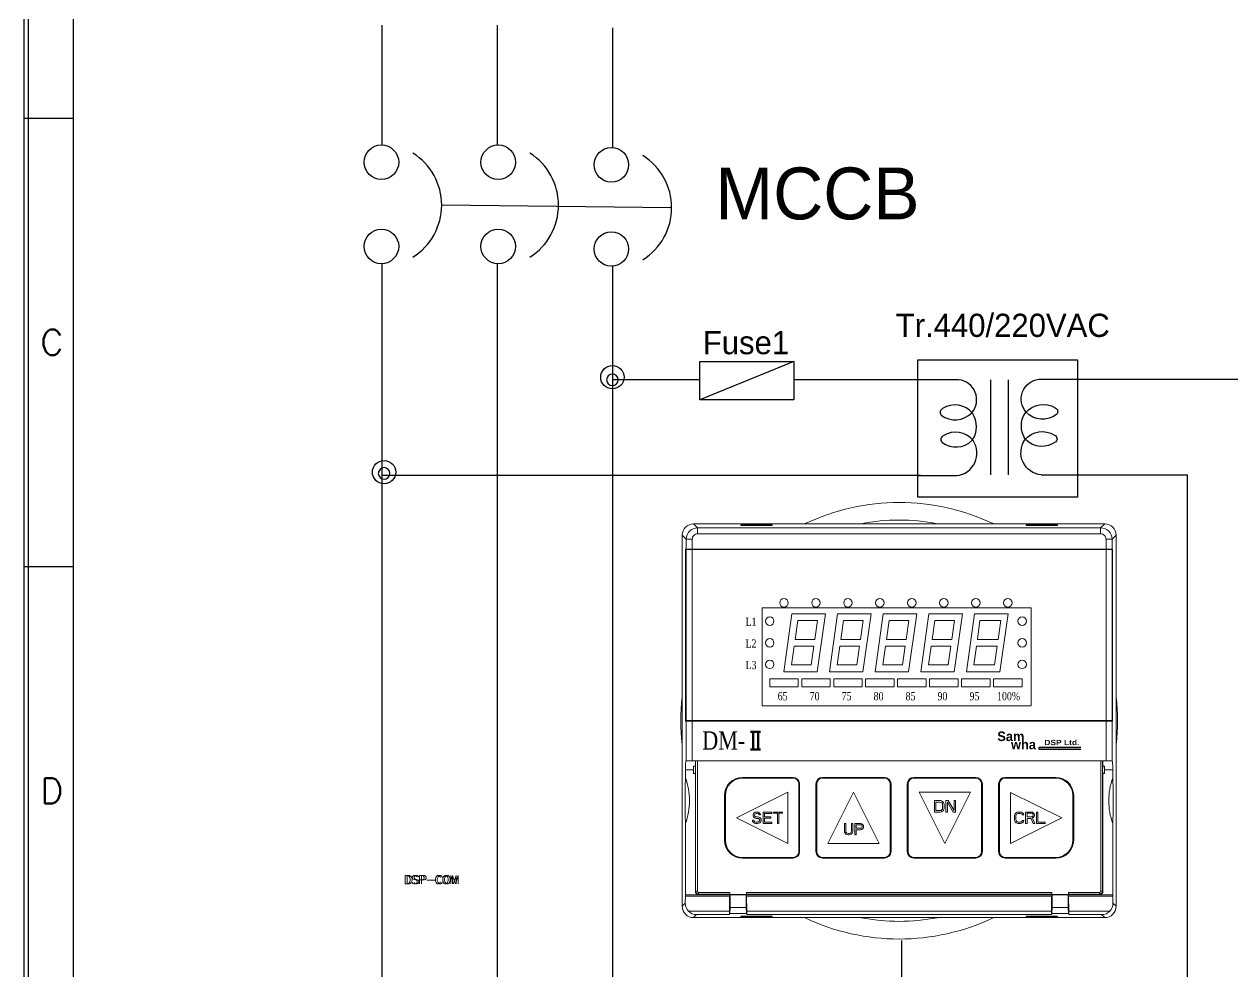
# Model space of a CAD drawing. Header units: millimetres. Extents: x 46 to 886, y 51 to 632.
# Drawn here: x 479.1 to 559.2, y 503.9 to 566.7 of the extents above; entities that cross this region are included whole.
import ezdxf
from ezdxf.enums import TextEntityAlignment as Align

# ---------------------------------------------------------------- set-up
doc = ezdxf.new("R2010")
doc.units = ezdxf.units.MM
for name, color, linetype in [('02___PRT_ALL_AXES', 7, 'Continuous'), ('20', 2, 'Continuous'), ('30', 3, 'Continuous'), ('4', 133, 'Continuous'), ('40', 4, 'Continuous'), ('70', 7, 'Continuous'), ('ASHADE', 7, 'Continuous')]:
    doc.layers.add(name, color=color, linetype=linetype)
doc.styles.add('ghs', font='NGULIM.TTF')
doc.styles.add('SIMPLEX', font='SIMPLEX')
doc.styles.add('SS', font='batang.ttc', dxfattribs={"width": 0.8})
doc.styles.get("Standard").update_dxf_attribs({"font": 'BareunDotumPro1.ttf'})
doc.styles.add('STYLE2', font='romant.shx')

# ---------------------------------------------------------------- blocks, each defined once
blk = doc.blocks.new('hhj')
blk.add_hatch(color=5).paths.add_polyline_path([(-3.374, 1774.756), (-3.374, 1774.913), (-0.621, 1774.913), (-0.621, 1774.756)])
at = {"color": 7, "lineweight": 5}
for p, q in [((-25.993, 1789.427), (-26.26, 1789.695)), ((0.958, 1789.695), (-26.26, 1789.695)), ((-25.993, 1789.029), (-25.993, 1789.427)), ((0.69, 1789.427), (-25.993, 1789.427)), ((-23.141, 1789.592), (-23.141, 1789.616)), ((-23.141, 1789.616), (-21.062, 1789.616)), ((-23.141, 1789.592), (-21.062, 1789.592)), ((-21.062, 1789.592), (-21.062, 1789.616)), ((-4.241, 1789.592), (-4.241, 1789.616)), ((-4.241, 1789.616), (-2.162, 1789.616)), ((-4.241, 1789.592), (-2.162, 1789.592)), ((-2.162, 1789.592), (-2.162, 1789.616)), ((0.69, 1789.427), (0.958, 1789.695)), ((0.69, 1789.029), (0.69, 1789.427)), ((-27.015, 1788.94), (-27.015, 1764.368)), ((-26.748, 1788.672), (-27.015, 1788.94)), ((-26.748, 1788.672), (-26.748, 1788.019)), ((-26.35, 1788.672), (-26.748, 1788.672)), ((-26.35, 1788.672), (-26.35, 1788.023)), ((0.69, 1789.029), (-25.993, 1789.029)), ((1.047, 1788.023), (1.047, 1788.672)), ((1.047, 1788.672), (1.445, 1788.672)), ((1.445, 1788.672), (1.713, 1788.94)), ((1.445, 1788.019), (1.445, 1788.672)), ((1.713, 1764.368), (1.713, 1788.94)), ((-26.748, 1788.019), (-26.788, 1788.013)), ((-26.788, 1776.635), (-26.788, 1788.013)), ((-26.788, 1788.013), (-22.797, 1788.013)), ((-26.788, 1787.994), (-26.748, 1787.987)), ((-26.788, 1787.994), (-22.763, 1787.994)), ((-26.35, 1788.023), (-26.748, 1788.019)), ((-26.748, 1787.987), (-26.748, 1776.66)), ((-26.35, 1787.984), (-26.748, 1787.987)), ((-26.35, 1788.023), (1.047, 1788.023)), ((-26.35, 1787.984), (-26.35, 1776.664)), ((-26.35, 1787.984), (1.047, 1787.984)), ((-22.797, 1788.013), (-22.791, 1788.015)), ((-22.797, 1788.013), (-22.797, 1787.994)), ((-22.791, 1788.015), (-21.412, 1788.015)), ((-22.763, 1788.013), (-22.763, 1787.994)), ((-22.758, 1788.013), (-22.758, 1787.991)), ((-22.758, 1787.991), (-21.445, 1787.991)), ((-21.445, 1787.991), (-21.445, 1788.013)), ((-21.44, 1787.994), (-21.44, 1788.013)), ((-21.44, 1787.994), (-13.313, 1787.994)), ((-21.406, 1788.013), (-21.412, 1788.015)), ((-21.406, 1788.013), (-21.406, 1787.994)), ((-21.406, 1788.013), (-13.347, 1788.013)), ((-13.347, 1788.013), (-13.341, 1788.015)), ((-13.347, 1788.013), (-13.347, 1787.994)), ((-13.341, 1788.015), (-11.962, 1788.015)), ((-13.313, 1788.013), (-13.313, 1787.994)), ((-13.308, 1788.013), (-13.308, 1787.991)), ((-13.308, 1787.991), (-11.995, 1787.991)), ((-11.995, 1787.991), (-11.995, 1788.015)), ((-11.99, 1787.994), (-11.99, 1788.013)), ((-11.99, 1787.994), (-3.863, 1787.994)), ((-11.956, 1788.013), (-11.962, 1788.015)), ((-11.956, 1788.013), (-11.956, 1787.994)), ((-11.956, 1788.013), (-3.897, 1788.013)), ((-3.897, 1788.013), (-3.891, 1788.015)), ((-3.897, 1788.013), (-3.897, 1787.994)), ((-3.891, 1788.015), (-2.512, 1788.015)), ((-3.863, 1788.013), (-3.863, 1787.994)), ((-3.858, 1788.013), (-3.858, 1787.991)), ((-3.858, 1787.991), (-2.545, 1787.991)), ((-2.545, 1787.991), (-2.545, 1788.015)), ((-2.54, 1787.994), (-2.54, 1788.013)), ((-2.54, 1787.994), (1.485, 1787.994)), ((-2.506, 1788.013), (-2.512, 1788.015)), ((-2.506, 1788.013), (-2.506, 1787.994)), ((-2.506, 1788.013), (1.485, 1788.013)), ((1.047, 1788.023), (1.445, 1788.019)), ((1.047, 1787.984), (1.445, 1787.987)), ((1.047, 1776.664), (1.047, 1787.984)), ((1.445, 1788.019), (1.485, 1788.013)), ((1.485, 1787.994), (1.445, 1787.987)), ((1.445, 1776.66), (1.445, 1787.987)), ((1.485, 1776.635), (1.485, 1788.013)), ((-21.722, 1784.119), (-21.722, 1777.752)), ((-3.916, 1784.119), (-21.722, 1784.119)), ((-3.916, 1784.119), (-3.916, 1777.661)), ((-21.722, 1777.638), (-3.916, 1777.638)), ((-26.788, 1776.654), (-26.748, 1776.66)), ((-26.788, 1776.654), (-24.558, 1776.654)), ((-26.748, 1776.628), (-26.788, 1776.635)), ((-26.788, 1776.635), (-24.587, 1776.635)), ((-26.35, 1776.664), (-26.748, 1776.66)), ((-26.748, 1776.628), (-26.748, 1774.008)), ((-26.35, 1776.625), (-26.748, 1776.628)), ((-26.35, 1776.664), (1.047, 1776.664)), ((-26.35, 1776.625), (-26.35, 1774.008)), ((-26.35, 1776.625), (1.047, 1776.625)), ((-24.587, 1776.635), (-24.587, 1776.654)), ((-24.587, 1776.635), (-24.582, 1776.632)), ((-24.582, 1776.632), (-23.401, 1776.632)), ((-24.558, 1776.654), (-24.558, 1776.632)), ((-24.553, 1776.656), (-24.553, 1776.635)), ((-24.553, 1776.656), (-23.43, 1776.656)), ((-23.43, 1776.635), (-23.43, 1776.656)), ((-23.424, 1776.654), (-23.425, 1776.632)), ((-23.424, 1776.654), (-13.218, 1776.654)), ((-23.396, 1776.635), (-23.401, 1776.632)), ((-23.396, 1776.635), (-23.396, 1776.654)), ((-23.396, 1776.635), (-13.247, 1776.635)), ((-13.247, 1776.635), (-13.247, 1776.654)), ((-13.247, 1776.635), (-13.242, 1776.632)), ((-13.242, 1776.632), (-12.061, 1776.632)), ((-13.218, 1776.632), (-13.218, 1776.654)), ((-13.213, 1776.656), (-13.213, 1776.632)), ((-13.213, 1776.656), (-12.09, 1776.656)), ((-12.09, 1776.635), (-12.09, 1776.656)), ((-12.084, 1776.654), (-12.085, 1776.632)), ((-12.084, 1776.654), (-1.878, 1776.654)), ((-12.056, 1776.635), (-12.061, 1776.632)), ((-12.056, 1776.635), (-12.056, 1776.654)), ((-12.056, 1776.635), (-1.907, 1776.635)), ((-1.907, 1776.635), (-1.907, 1776.654)), ((-1.907, 1776.635), (-1.902, 1776.632)), ((-1.902, 1776.632), (-0.721, 1776.632)), ((-1.878, 1776.632), (-1.878, 1776.654)), ((-1.873, 1776.656), (-0.75, 1776.656)), ((-1.873, 1776.656), (-1.873, 1776.632)), ((-0.75, 1776.635), (-0.75, 1776.656)), ((-0.745, 1776.632), (-0.744, 1776.654)), ((-0.744, 1776.654), (1.485, 1776.654)), ((-0.716, 1776.635), (-0.721, 1776.632)), ((-0.716, 1776.635), (-0.716, 1776.654)), ((-0.716, 1776.635), (1.485, 1776.635)), ((1.047, 1776.664), (1.445, 1776.66)), ((1.047, 1776.625), (1.445, 1776.628)), ((1.047, 1774.008), (1.047, 1776.625)), ((1.485, 1776.654), (1.445, 1776.66)), ((1.445, 1776.628), (1.485, 1776.635)), ((1.445, 1774.008), (1.445, 1776.628)), ((-26.764, 1774.008), (1.461, 1774.008)), ((-26.257, 1773.156), (-26.257, 1773.647)), ((-26.257, 1773.647), (-26.141, 1773.647)), ((-26.141, 1773.647), (-26.134, 1773.635)), ((-26.126, 1773.998), (-26.126, 1765.364)), ((-26.013, 1774.008), (-26.013, 1765.364)), ((0.71, 1765.364), (0.71, 1774.008)), ((0.823, 1765.364), (0.823, 1773.998)), ((0.839, 1773.647), (0.831, 1773.635)), ((0.839, 1773.647), (0.954, 1773.647)), ((0.954, 1773.156), (0.954, 1773.647)), ((-26.796, 1772.874), (-26.796, 1773.403)), ((-26.796, 1773.403), (-26.257, 1773.403)), ((-26.257, 1773.156), (-26.143, 1773.156)), ((-26.143, 1773.156), (-26.134, 1773.17)), ((-26.143, 1765.346), (-26.143, 1773.156)), ((-19.673, 1772.902), (-23.018, 1772.902)), ((-23.018, 1772.851), (-23.018, 1772.874)), ((-19.673, 1772.874), (-23.018, 1772.874)), ((-19.673, 1772.851), (-23.018, 1772.851)), ((-19.673, 1772.851), (-19.673, 1772.874)), ((-13.625, 1772.902), (-17.726, 1772.902)), ((-17.726, 1772.851), (-17.726, 1772.874)), ((-13.625, 1772.874), (-17.726, 1772.874)), ((-13.625, 1772.851), (-17.726, 1772.851)), ((-13.625, 1772.851), (-13.625, 1772.874)), ((-7.577, 1772.902), (-11.678, 1772.902)), ((-7.577, 1772.874), (-11.678, 1772.874)), ((-11.678, 1772.851), (-11.678, 1772.874)), ((-7.577, 1772.851), (-11.678, 1772.851)), ((-7.577, 1772.851), (-7.577, 1772.874)), ((-2.285, 1772.902), (-5.63, 1772.902)), ((-2.285, 1772.874), (-5.63, 1772.874)), ((-5.63, 1772.851), (-5.63, 1772.874)), ((-2.285, 1772.851), (-5.63, 1772.851)), ((-2.285, 1772.851), (-2.285, 1772.874)), ((0.84, 1773.156), (0.831, 1773.17)), ((0.84, 1773.156), (0.954, 1773.156)), ((0.84, 1773.156), (0.84, 1765.346)), ((0.954, 1773.403), (1.493, 1773.403)), ((1.493, 1772.874), (1.493, 1773.403)), ((-20.022, 1771.929), (-23.424, 1770.228)), ((-20.022, 1768.527), (-20.022, 1771.929)), ((-19.289, 1767.988), (-19.289, 1772.467)), ((-19.289, 1772.467), (-19.266, 1772.467)), ((-19.266, 1767.988), (-19.266, 1772.467)), ((-19.238, 1767.988), (-19.238, 1772.467)), ((-18.161, 1772.467), (-18.161, 1767.988)), ((-18.132, 1772.467), (-18.132, 1767.988)), ((-18.11, 1772.467), (-18.132, 1772.467)), ((-18.11, 1772.467), (-18.11, 1767.988)), ((-15.675, 1771.929), (-17.376, 1768.527)), ((-13.974, 1768.527), (-15.675, 1771.929)), ((-13.241, 1772.467), (-13.218, 1772.467)), ((-13.241, 1767.988), (-13.241, 1772.467)), ((-13.218, 1767.988), (-13.218, 1772.467)), ((-13.19, 1767.988), (-13.19, 1772.467)), ((-12.113, 1772.467), (-12.113, 1767.988)), ((-12.062, 1772.467), (-12.084, 1772.467)), ((-12.084, 1772.467), (-12.084, 1767.988)), ((-12.062, 1772.467), (-12.062, 1767.988)), ((-7.926, 1771.929), (-11.328, 1771.929)), ((-11.328, 1771.929), (-9.627, 1768.527)), ((-9.627, 1768.527), (-7.926, 1771.929)), ((-7.193, 1772.467), (-7.17, 1772.467)), ((-7.193, 1767.988), (-7.193, 1772.467)), ((-7.17, 1767.988), (-7.17, 1772.467)), ((-7.142, 1767.988), (-7.142, 1772.467)), ((-6.065, 1772.467), (-6.065, 1767.988)), ((-6.014, 1772.467), (-6.036, 1772.467)), ((-6.036, 1772.467), (-6.036, 1767.988)), ((-6.014, 1772.467), (-6.014, 1767.988)), ((-1.878, 1770.228), (-5.28, 1771.891)), ((-5.28, 1771.891), (-5.28, 1768.527)), ((-24.209, 1771.711), (-24.209, 1768.744)), ((-24.18, 1771.711), (-24.18, 1768.744)), ((-24.158, 1771.711), (-24.18, 1771.711)), ((-24.158, 1771.711), (-24.158, 1768.744)), ((-9.93, 1771.362), (-10.308, 1771.362)), ((-10.308, 1771.362), (-10.308, 1770.606)), ((-10.213, 1771.265), (-9.93, 1771.265)), ((-10.213, 1770.702), (-10.213, 1771.265)), ((-9.851, 1771.346), (-9.93, 1771.362)), ((-9.93, 1771.265), (-9.867, 1771.249)), ((-9.867, 1771.249), (-9.82, 1771.217)), ((-9.788, 1771.313), (-9.851, 1771.346)), ((-9.82, 1771.217), (-9.788, 1771.169)), ((-9.725, 1771.249), (-9.788, 1771.313)), ((-9.788, 1771.169), (-9.772, 1771.104)), ((-9.772, 1771.104), (-9.772, 1770.863)), ((-9.694, 1771.185), (-9.725, 1771.249)), ((-9.678, 1771.104), (-9.694, 1771.185)), ((-9.678, 1770.863), (-9.678, 1771.104)), ((-9.41, 1771.362), (-9.552, 1771.362)), ((-9.552, 1771.362), (-9.552, 1770.606)), ((-9.457, 1771.265), (-9.064, 1770.606)), ((-9.457, 1770.606), (-9.457, 1771.265)), ((-9.016, 1770.718), (-9.41, 1771.362)), ((-8.922, 1771.362), (-9.016, 1771.362)), ((-9.016, 1771.362), (-9.016, 1770.718)), ((-8.922, 1770.606), (-8.922, 1771.362)), ((-1.145, 1771.711), (-1.122, 1771.711)), ((-1.145, 1768.744), (-1.145, 1771.711)), ((-1.122, 1768.744), (-1.122, 1771.711)), ((-1.094, 1768.744), (-1.094, 1771.711)), ((-23.424, 1770.228), (-20.022, 1768.527)), ((-22.303, 1770.493), (-22.319, 1770.429)), ((-22.319, 1770.429), (-22.319, 1770.364)), ((-22.319, 1770.364), (-22.303, 1770.3)), ((-22.24, 1770.557), (-22.303, 1770.493)), ((-22.303, 1770.3), (-22.24, 1770.236)), ((-22.177, 1770.59), (-22.24, 1770.557)), ((-22.24, 1770.236), (-22.177, 1770.204)), ((-22.224, 1770.413), (-22.209, 1770.461)), ((-22.224, 1770.381), (-22.224, 1770.413)), ((-22.209, 1770.332), (-22.224, 1770.381)), ((-22.209, 1770.461), (-22.161, 1770.493)), ((-22.161, 1770.3), (-22.209, 1770.332)), ((-22.114, 1770.606), (-22.177, 1770.59)), ((-22.177, 1770.204), (-22.114, 1770.187)), ((-22.161, 1770.493), (-22.114, 1770.509)), ((-22.114, 1770.284), (-22.161, 1770.3)), ((-22.035, 1770.606), (-22.114, 1770.606)), ((-22.114, 1770.509), (-22.02, 1770.509)), ((-22.02, 1770.284), (-22.114, 1770.284)), ((-21.957, 1770.59), (-22.035, 1770.606)), ((-22.02, 1770.509), (-21.972, 1770.493)), ((-21.941, 1770.268), (-22.02, 1770.284)), ((-21.972, 1770.493), (-21.941, 1770.461)), ((-21.894, 1770.541), (-21.957, 1770.59)), ((-21.941, 1770.461), (-21.925, 1770.429)), ((-21.878, 1770.236), (-21.941, 1770.268)), ((-21.925, 1770.429), (-21.831, 1770.429)), ((-21.846, 1770.477), (-21.894, 1770.541)), ((-21.815, 1770.171), (-21.878, 1770.236)), ((-21.831, 1770.429), (-21.846, 1770.477)), ((-21.657, 1770.606), (-21.657, 1769.85)), ((-21.09, 1770.606), (-21.657, 1770.606)), ((-21.563, 1770.3), (-21.563, 1770.509)), ((-21.563, 1770.509), (-21.09, 1770.509)), ((-21.153, 1770.3), (-21.563, 1770.3)), ((-21.563, 1769.946), (-21.563, 1770.204)), ((-21.563, 1770.204), (-21.153, 1770.204)), ((-21.153, 1770.204), (-21.153, 1770.3)), ((-21.09, 1770.509), (-21.09, 1770.606)), ((-20.964, 1770.606), (-20.964, 1770.525)), ((-20.366, 1770.606), (-20.964, 1770.606)), ((-20.964, 1770.525), (-20.712, 1770.525)), ((-20.712, 1770.525), (-20.712, 1769.85)), ((-20.618, 1769.85), (-20.618, 1770.525)), ((-20.618, 1770.525), (-20.366, 1770.525)), ((-20.366, 1770.525), (-20.366, 1770.606)), ((-10.308, 1770.606), (-9.93, 1770.606)), ((-9.93, 1770.702), (-10.213, 1770.702)), ((-9.867, 1770.718), (-9.93, 1770.702)), ((-9.93, 1770.606), (-9.851, 1770.622)), ((-9.82, 1770.75), (-9.867, 1770.718)), ((-9.851, 1770.622), (-9.788, 1770.654)), ((-9.788, 1770.799), (-9.82, 1770.75)), ((-9.772, 1770.863), (-9.788, 1770.799)), ((-9.788, 1770.654), (-9.725, 1770.718)), ((-9.725, 1770.718), (-9.694, 1770.783)), ((-9.694, 1770.783), (-9.678, 1770.863)), ((-9.552, 1770.606), (-9.457, 1770.606)), ((-9.064, 1770.606), (-8.922, 1770.606)), ((-5.28, 1768.527), (-1.878, 1770.228)), ((-5, 1770.429), (-5.016, 1770.348)), ((-5.016, 1770.348), (-5.016, 1770.107)), ((-4.969, 1770.493), (-5, 1770.429)), ((-4.906, 1770.557), (-4.969, 1770.493)), ((-4.921, 1770.348), (-4.906, 1770.413)), ((-4.921, 1770.107), (-4.921, 1770.348)), ((-4.843, 1770.59), (-4.906, 1770.557)), ((-4.906, 1770.413), (-4.874, 1770.461)), ((-4.874, 1770.461), (-4.827, 1770.493)), ((-4.764, 1770.606), (-4.843, 1770.59)), ((-4.827, 1770.493), (-4.764, 1770.509)), ((-4.622, 1770.606), (-4.764, 1770.606)), ((-4.764, 1770.509), (-4.622, 1770.509)), ((-4.543, 1770.59), (-4.622, 1770.606)), ((-4.622, 1770.509), (-4.559, 1770.493)), ((-4.559, 1770.493), (-4.512, 1770.461)), ((-4.48, 1770.557), (-4.543, 1770.59)), ((-4.512, 1770.461), (-4.496, 1770.413)), ((-4.496, 1770.413), (-4.402, 1770.413)), ((-4.417, 1770.493), (-4.48, 1770.557)), ((-4.402, 1770.413), (-4.417, 1770.493)), ((-3.898, 1770.606), (-4.276, 1770.606)), ((-4.276, 1770.606), (-4.276, 1769.85)), ((-4.181, 1770.525), (-3.882, 1770.525)), ((-4.181, 1770.284), (-4.181, 1770.525)), ((-3.882, 1770.284), (-4.181, 1770.284)), ((-3.819, 1770.59), (-3.898, 1770.606)), ((-3.882, 1770.525), (-3.835, 1770.509)), ((-3.835, 1770.3), (-3.882, 1770.284)), ((-3.835, 1770.509), (-3.803, 1770.477)), ((-3.803, 1770.332), (-3.835, 1770.3)), ((-3.756, 1770.541), (-3.819, 1770.59)), ((-3.819, 1770.22), (-3.756, 1770.252)), ((-3.677, 1769.85), (-3.819, 1770.22)), ((-3.803, 1770.477), (-3.787, 1770.429)), ((-3.787, 1770.381), (-3.803, 1770.332)), ((-3.787, 1770.429), (-3.787, 1770.381)), ((-3.709, 1770.477), (-3.756, 1770.541)), ((-3.756, 1770.252), (-3.709, 1770.316)), ((-3.693, 1770.429), (-3.709, 1770.477)), ((-3.709, 1770.316), (-3.693, 1770.364)), ((-3.693, 1770.364), (-3.693, 1770.429)), ((-3.457, 1770.606), (-3.551, 1770.606)), ((-3.551, 1770.606), (-3.551, 1769.85)), ((-3.457, 1769.946), (-3.457, 1770.606)), ((-26.796, 1765.122), (-26.796, 1769.85)), ((-22.366, 1770.059), (-22.35, 1769.994)), ((-22.272, 1770.059), (-22.366, 1770.059)), ((-22.35, 1769.994), (-22.303, 1769.914)), ((-22.303, 1769.914), (-22.224, 1769.866)), ((-22.256, 1770.011), (-22.272, 1770.059)), ((-22.209, 1769.962), (-22.256, 1770.011)), ((-22.224, 1769.866), (-22.146, 1769.85)), ((-22.146, 1769.946), (-22.209, 1769.962)), ((-22.02, 1769.946), (-22.146, 1769.946)), ((-22.146, 1769.85), (-22.02, 1769.85)), ((-22.114, 1770.187), (-22.02, 1770.187)), ((-22.02, 1770.187), (-21.957, 1770.171)), ((-21.957, 1769.962), (-22.02, 1769.946)), ((-22.02, 1769.85), (-21.941, 1769.866)), ((-21.957, 1770.171), (-21.909, 1770.139)), ((-21.909, 1769.994), (-21.957, 1769.962)), ((-21.941, 1769.866), (-21.878, 1769.898)), ((-21.909, 1770.139), (-21.878, 1770.091)), ((-21.878, 1770.043), (-21.909, 1769.994)), ((-21.878, 1770.091), (-21.878, 1770.043)), ((-21.878, 1769.898), (-21.815, 1769.962)), ((-21.783, 1770.107), (-21.815, 1770.171)), ((-21.815, 1769.962), (-21.783, 1770.027)), ((-21.783, 1770.027), (-21.783, 1770.107)), ((-21.657, 1769.85), (-21.09, 1769.85)), ((-21.09, 1769.946), (-21.563, 1769.946)), ((-21.09, 1769.85), (-21.09, 1769.946)), ((-20.712, 1769.85), (-20.618, 1769.85)), ((-16.186, 1769.85), (-16.28, 1769.85)), ((-16.28, 1769.85), (-16.28, 1769.351)), ((-16.186, 1769.351), (-16.186, 1769.85)), ((-15.713, 1769.85), (-15.808, 1769.85)), ((-15.808, 1769.85), (-15.808, 1769.351)), ((-15.713, 1769.351), (-15.713, 1769.85)), ((-15.209, 1769.85), (-15.587, 1769.85)), ((-15.587, 1769.85), (-15.587, 1769.094)), ((-15.493, 1769.769), (-15.193, 1769.769)), ((-15.493, 1769.528), (-15.493, 1769.769)), ((-15.193, 1769.528), (-15.493, 1769.528)), ((-15.493, 1769.431), (-15.209, 1769.431)), ((-15.493, 1769.094), (-15.493, 1769.431)), ((-15.13, 1769.834), (-15.209, 1769.85)), ((-15.209, 1769.431), (-15.13, 1769.448)), ((-15.193, 1769.769), (-15.146, 1769.753)), ((-15.146, 1769.544), (-15.193, 1769.528)), ((-15.146, 1769.753), (-15.115, 1769.721)), ((-15.115, 1769.576), (-15.146, 1769.544)), ((-15.067, 1769.785), (-15.13, 1769.834)), ((-15.13, 1769.448), (-15.067, 1769.496)), ((-15.115, 1769.721), (-15.099, 1769.673)), ((-15.099, 1769.625), (-15.115, 1769.576)), ((-15.099, 1769.673), (-15.099, 1769.625)), ((-15.02, 1769.721), (-15.067, 1769.785)), ((-15.067, 1769.496), (-15.02, 1769.56)), ((-15.004, 1769.673), (-15.02, 1769.721)), ((-15.02, 1769.56), (-15.004, 1769.608)), ((-15.004, 1769.608), (-15.004, 1769.673)), ((-5.016, 1770.107), (-5, 1770.027)), ((-5, 1770.027), (-4.969, 1769.962)), ((-4.969, 1769.962), (-4.906, 1769.898)), ((-4.906, 1770.043), (-4.921, 1770.107)), ((-4.874, 1769.994), (-4.906, 1770.043)), ((-4.906, 1769.898), (-4.843, 1769.866)), ((-4.827, 1769.962), (-4.874, 1769.994)), ((-4.843, 1769.866), (-4.764, 1769.85)), ((-4.764, 1769.946), (-4.827, 1769.962)), ((-4.622, 1769.946), (-4.764, 1769.946)), ((-4.764, 1769.85), (-4.622, 1769.85)), ((-4.559, 1769.962), (-4.622, 1769.946)), ((-4.622, 1769.85), (-4.543, 1769.866)), ((-4.512, 1769.994), (-4.559, 1769.962)), ((-4.543, 1769.866), (-4.48, 1769.898)), ((-4.496, 1770.043), (-4.512, 1769.994)), ((-4.402, 1770.043), (-4.496, 1770.043)), ((-4.48, 1769.898), (-4.417, 1769.962)), ((-4.417, 1769.962), (-4.402, 1770.043)), ((-4.276, 1769.85), (-4.181, 1769.85)), ((-4.181, 1770.187), (-3.913, 1770.187)), ((-4.181, 1769.85), (-4.181, 1770.187)), ((-3.913, 1770.187), (-3.787, 1769.85)), ((-3.787, 1769.85), (-3.677, 1769.85)), ((-3.551, 1769.85), (-2.984, 1769.85)), ((-2.984, 1769.946), (-3.457, 1769.946)), ((-2.984, 1769.85), (-2.984, 1769.946)), ((1.493, 1765.122), (1.493, 1769.85)), ((-24.158, 1768.744), (-24.18, 1768.744)), ((-16.28, 1769.351), (-16.264, 1769.271)), ((-16.264, 1769.271), (-16.233, 1769.206)), ((-16.233, 1769.206), (-16.17, 1769.142)), ((-16.17, 1769.287), (-16.186, 1769.351)), ((-16.138, 1769.238), (-16.17, 1769.287)), ((-16.17, 1769.142), (-16.107, 1769.11)), ((-16.091, 1769.206), (-16.138, 1769.238)), ((-16.107, 1769.11), (-16.028, 1769.094)), ((-16.028, 1769.19), (-16.091, 1769.206)), ((-15.965, 1769.19), (-16.028, 1769.19)), ((-16.028, 1769.094), (-15.965, 1769.094)), ((-15.902, 1769.206), (-15.965, 1769.19)), ((-15.965, 1769.094), (-15.886, 1769.11)), ((-15.855, 1769.238), (-15.902, 1769.206)), ((-15.886, 1769.11), (-15.823, 1769.142)), ((-15.823, 1769.287), (-15.855, 1769.238)), ((-15.808, 1769.351), (-15.823, 1769.287)), ((-15.823, 1769.142), (-15.76, 1769.206)), ((-15.76, 1769.206), (-15.729, 1769.271)), ((-15.729, 1769.271), (-15.713, 1769.351)), ((-15.587, 1769.094), (-15.493, 1769.094)), ((-1.145, 1768.744), (-1.122, 1768.744)), ((-19.289, 1767.988), (-19.266, 1767.988)), ((-18.11, 1767.988), (-18.132, 1767.988)), ((-17.376, 1768.527), (-13.974, 1768.527)), ((-13.241, 1767.988), (-13.218, 1767.988)), ((-12.062, 1767.988), (-12.084, 1767.988)), ((-7.193, 1767.988), (-7.17, 1767.988)), ((-6.014, 1767.988), (-6.036, 1767.988)), ((-23.018, 1767.604), (-23.018, 1767.582)), ((-23.018, 1767.604), (-19.673, 1767.604)), ((-23.018, 1767.582), (-19.673, 1767.582)), ((-23.018, 1767.553), (-19.673, 1767.553)), ((-19.673, 1767.604), (-19.673, 1767.582)), ((-17.726, 1767.604), (-13.625, 1767.604)), ((-17.726, 1767.604), (-17.726, 1767.582)), ((-17.726, 1767.582), (-13.625, 1767.582)), ((-17.726, 1767.553), (-13.625, 1767.553)), ((-13.625, 1767.604), (-13.625, 1767.582)), ((-11.678, 1767.604), (-7.577, 1767.604)), ((-11.678, 1767.604), (-11.678, 1767.582)), ((-11.678, 1767.582), (-7.577, 1767.582)), ((-11.678, 1767.553), (-7.577, 1767.553)), ((-7.577, 1767.604), (-7.577, 1767.582)), ((-5.63, 1767.604), (-2.285, 1767.604)), ((-5.63, 1767.604), (-5.63, 1767.582)), ((-5.63, 1767.582), (-2.285, 1767.582)), ((-5.63, 1767.553), (-2.285, 1767.553)), ((-2.285, 1767.604), (-2.285, 1767.582)), ((-26.809, 1764.574), (-26.803, 1765.03)), ((-26.803, 1765.03), (-26.796, 1765.122)), ((-23.874, 1765.03), (-26.803, 1765.03)), ((-26.796, 1765.122), (-23.871, 1765.122)), ((-26.143, 1765.346), (-26.126, 1765.364)), ((-26.013, 1765.364), (-26.126, 1765.364)), ((-25.954, 1765.157), (-25.937, 1765.175)), ((-23.871, 1765.157), (-25.954, 1765.157)), ((-25.937, 1765.288), (-25.937, 1765.175)), ((-25.937, 1765.288), (-23.861, 1765.288)), ((-25.937, 1765.175), (-23.863, 1765.175)), ((-23.878, 1764.043), (-23.874, 1765.03)), ((-23.874, 1765.03), (-23.871, 1765.122)), ((-23.871, 1765.157), (-23.863, 1765.175)), ((-23.871, 1765.122), (-23.871, 1765.157)), ((-23.861, 1765.288), (-23.861, 1765.14)), ((-23.861, 1765.14), (-23.849, 1765.128)), ((-22.761, 1765.14), (-23.861, 1765.14)), ((-23.849, 1765.128), (-23.849, 1764.278)), ((-22.773, 1765.128), (-23.849, 1765.128)), ((-22.761, 1765.14), (-22.773, 1765.128)), ((-22.773, 1764.278), (-22.773, 1765.128)), ((-22.761, 1765.14), (-22.761, 1765.288)), ((-22.761, 1765.288), (-2.542, 1765.288)), ((-22.751, 1765.157), (-22.759, 1765.175)), ((-22.759, 1765.175), (-2.544, 1765.175)), ((-22.751, 1765.157), (-22.751, 1765.122)), ((-2.552, 1765.157), (-22.751, 1765.157)), ((-22.748, 1765.03), (-22.751, 1765.122)), ((-22.751, 1765.122), (-2.552, 1765.122)), ((-22.744, 1764.043), (-22.748, 1765.03)), ((-22.748, 1765.03), (-2.555, 1765.03)), ((-2.559, 1764.043), (-2.555, 1765.03)), ((-2.555, 1765.03), (-2.552, 1765.122)), ((-2.552, 1765.157), (-2.544, 1765.175)), ((-2.552, 1765.122), (-2.552, 1765.157)), ((-2.542, 1765.288), (-2.542, 1765.14)), ((-1.442, 1765.14), (-2.542, 1765.14)), ((-2.542, 1765.14), (-2.53, 1765.128)), ((-1.454, 1765.128), (-2.53, 1765.128)), ((-2.53, 1765.128), (-2.53, 1764.278)), ((-1.442, 1765.14), (-1.454, 1765.128)), ((-1.454, 1764.278), (-1.454, 1765.128)), ((-1.442, 1765.288), (0.634, 1765.288)), ((-1.442, 1765.14), (-1.442, 1765.288)), ((-1.44, 1765.175), (0.634, 1765.175)), ((-1.431, 1765.157), (-1.44, 1765.175)), ((0.651, 1765.157), (-1.431, 1765.157)), ((-1.431, 1765.157), (-1.431, 1765.122)), ((1.493, 1765.122), (-1.431, 1765.122)), ((-1.429, 1765.03), (-1.431, 1765.122)), ((-1.429, 1765.03), (1.5, 1765.03)), ((-1.425, 1764.043), (-1.429, 1765.03)), ((0.634, 1765.288), (0.634, 1765.175)), ((0.634, 1765.175), (0.651, 1765.157)), ((0.71, 1765.364), (0.823, 1765.364)), ((0.823, 1765.364), (0.84, 1765.346)), ((1.5, 1765.03), (1.493, 1765.122)), ((1.506, 1764.574), (1.5, 1765.03)), ((-26.809, 1764.574), (-27.015, 1764.368)), ((-23.878, 1764.043), (-26.604, 1764.043)), ((-26.06, 1763.813), (-26.26, 1763.613)), ((-26.06, 1763.813), (-23.878, 1763.813)), ((-23.878, 1763.813), (-23.878, 1764.043)), ((-23.856, 1763.88), (-23.878, 1763.813)), ((-23.856, 1763.88), (-23.849, 1764.278)), ((-23.856, 1763.88), (-22.766, 1763.88)), ((-23.849, 1764.278), (-22.773, 1764.278)), ((-22.773, 1764.278), (-22.766, 1763.88)), ((-22.744, 1763.813), (-22.766, 1763.88)), ((-22.744, 1764.043), (-2.559, 1764.043)), ((-22.744, 1763.813), (-22.744, 1764.043)), ((-22.744, 1763.813), (-2.559, 1763.813)), ((-2.559, 1763.813), (-2.559, 1764.043)), ((-2.536, 1763.88), (-2.559, 1763.813)), ((-2.536, 1763.88), (-2.53, 1764.278)), ((-2.536, 1763.88), (-1.447, 1763.88)), ((-2.53, 1764.278), (-1.454, 1764.278)), ((-1.454, 1764.278), (-1.447, 1763.88)), ((-1.425, 1763.813), (-1.447, 1763.88)), ((-1.425, 1764.043), (1.301, 1764.043)), ((-1.425, 1763.813), (-1.425, 1764.043)), ((0.758, 1763.813), (-1.425, 1763.813)), ((0.758, 1763.813), (0.958, 1763.613)), ((1.506, 1764.574), (1.713, 1764.368)), ((-26.26, 1763.613), (0.958, 1763.613)), ((-23.141, 1763.716), (-21.062, 1763.716)), ((-23.141, 1763.716), (-23.141, 1763.691)), ((-23.141, 1763.691), (-21.062, 1763.691)), ((-21.062, 1763.716), (-21.062, 1763.691)), ((-4.241, 1763.716), (-2.162, 1763.716)), ((-4.241, 1763.716), (-4.241, 1763.691)), ((-4.241, 1763.691), (-2.162, 1763.691)), ((-2.162, 1763.716), (-2.162, 1763.691))]:
    blk.add_line(p, q, dxfattribs=at)
at = {"lineweight": 5}
blk.add_line((-21.722, 1777.752), (-21.722, 1777.638), dxfattribs=at)
at = {"lineweight": 100}
for p, q in [((-22.494, 1775.916), (-22.164, 1775.916)), ((-22.326, 1775.916), (-22.326, 1774.74)), ((-22.164, 1775.916), (-21.834, 1775.916)), ((-21.996, 1775.916), (-21.996, 1774.74)), ((-22.494, 1774.74), (-22.164, 1774.74)), ((-22.164, 1774.74), (-21.834, 1774.74))]:
    blk.add_line(p, q, dxfattribs=at)
at = {"color": 5}
for p, q in [((-3.374, 1774.913), (-0.621, 1774.913)), ((-3.374, 1774.756), (-3.374, 1774.913)), ((-0.621, 1774.756), (-3.374, 1774.756))]:
    blk.add_line(p, q, dxfattribs=at)
at = {"color": 7, "lineweight": 5}
for centre, radius, start, end in [((-25.992, 1788.671), 0.756, 90.08421, 179.91579), ((-12.651, 1776.654), 13.287, 79.07725, 100.92275), ((0.689, 1788.671), 0.756, 0.08421, 89.91579), ((-23.018, 1771.711), 1.191, 90, 180), ((-23.018, 1771.711), 1.162, 90, 180), ((-23.018, 1771.711), 1.14, 90, 180), ((-19.673, 1772.467), 0.435, 0, 90), ((-19.673, 1772.467), 0.406, 0, 90), ((-19.673, 1772.467), 0.384, 0, 90), ((-17.726, 1772.467), 0.435, 90, 180), ((-17.726, 1772.467), 0.406, 90, 180), ((-17.726, 1772.467), 0.384, 90, 180), ((-13.625, 1772.467), 0.435, 0, 90), ((-13.625, 1772.467), 0.406, 0, 90), ((-13.625, 1772.467), 0.384, 0, 90), ((-11.678, 1772.467), 0.435, 90, 180), ((-11.678, 1772.467), 0.406, 90, 180), ((-11.678, 1772.467), 0.384, 90, 180), ((-7.577, 1772.467), 0.435, 0, 90), ((-7.577, 1772.467), 0.406, 0, 90), ((-7.577, 1772.467), 0.384, 0, 90), ((-5.63, 1772.467), 0.435, 90, 180), ((-5.63, 1772.467), 0.406, 90, 180), ((-5.63, 1772.467), 0.384, 90, 180), ((-2.285, 1771.711), 1.191, 0, 90), ((-2.285, 1771.711), 1.162, 0, 90), ((-2.285, 1771.711), 1.14, 0, 90), ((-23.018, 1768.744), 1.191, 180, 270), ((-23.018, 1768.744), 1.162, 180, 270), ((-23.018, 1768.744), 1.14, 180, 270), ((-2.285, 1768.744), 1.191, 270, 0), ((-2.285, 1768.744), 1.162, 270, 0), ((-2.285, 1768.744), 1.14, 270, 0), ((-19.673, 1767.988), 0.435, 270, 0), ((-19.673, 1767.988), 0.406, 270, 0), ((-19.673, 1767.988), 0.384, 270, 0), ((-17.726, 1767.988), 0.435, 180, 270), ((-17.726, 1767.988), 0.406, 180, 270), ((-17.726, 1767.988), 0.384, 180, 270), ((-13.625, 1767.988), 0.435, 270, 0), ((-13.625, 1767.988), 0.406, 270, 0), ((-13.625, 1767.988), 0.384, 270, 0), ((-11.678, 1767.988), 0.435, 180, 270), ((-11.678, 1767.988), 0.406, 180, 270), ((-11.678, 1767.988), 0.384, 180, 270), ((-7.577, 1767.988), 0.435, 270, 0), ((-7.577, 1767.988), 0.406, 270, 0), ((-7.577, 1767.988), 0.384, 270, 0), ((-5.63, 1767.988), 0.435, 180, 270), ((-5.63, 1767.988), 0.406, 180, 270), ((-5.63, 1767.988), 0.384, 180, 270), ((-25.937, 1765.364), 0.189, 180.04466, 269.95534), ((-25.937, 1765.364), 0.0755, 179.98558, 270.01442), ((0.634, 1765.364), 0.189, 270.04472, 359.95528), ((0.634, 1765.364), 0.0755, 269.98567, 0.01433), ((-12.651, 1776.654), 13.287, 259.07725, 280.92275)]:
    blk.add_arc(centre, radius, start, end, dxfattribs=at)
for centre, major_axis, ratio, start_param, end_param in [((-26.258, 1788.938), (0.536, -0.536), 0.997265, 2.357564, 3.925621), ((0.956, 1788.938), (0.536, 0.536), 0.997265, -0.784029, 0.784029), ((-26.764, 1773.403), (0, 0.605), 0.052408, 0, 1.570796), ((-26.122, 1773.403), (0, 0.605), 0.034921, 0.181959, 1.155672), ((-26.134, 1773.522), (0, 0.113), 0.034921, -1.570796, -0.05236), ((0.819, 1773.403), (0, 0.605), 0.034921, -1.155672, -0.181959), ((0.831, 1773.522), (0, 0.113), 0.034921, 0.05236, 1.570796), ((1.461, 1773.403), (0, 0.605), 0.052408, -1.570796, 0), ((-26.134, 1773.284), (0, 0.113), 0.034921, -3.089233, -1.570796), ((0.831, 1773.284), (0, 0.113), 0.034921, -4.712389, -3.193953), ((-25.954, 1765.347), (0.134, 0.134), 0.998783, -3.926382, -2.356803), ((-23.863, 1765.288), (0, 0.113), 0.017455, -3.106686, -1.570796), ((-22.759, 1765.288), (0, 0.113), 0.017455, -4.712389, -3.176499), ((-2.544, 1765.288), (0, 0.113), 0.017455, -3.106686, -1.570796), ((-1.44, 1765.288), (0, 0.113), 0.017455, -4.712389, -3.176499), ((0.651, 1765.347), (-0.134, 0.134), 0.998783, -3.926382, -2.356803), ((-26.258, 1764.37), (0.536, 0.536), 0.997265, -3.925621, -2.357564), ((-26.052, 1764.577), (0.331, 0.695), 0.980271, -4.272496, -3.506276), ((-26.058, 1764.57), (0.536, 0.536), 0.997265, -3.159401, -2.357564), ((0.755, 1764.57), (0.536, -0.536), 0.997265, -0.784029, 0.017808), ((0.956, 1764.37), (0.536, -0.536), 0.997265, -0.784029, 0.784029), ((0.749, 1764.577), (-0.331, 0.695), 0.980271, -2.776909, -2.010689)]:
    blk.add_ellipse(centre, major_axis=major_axis, ratio=ratio, start_param=start_param, end_param=end_param, dxfattribs=at)
for centre in [(-23.861, 1764.515), (-1.442, 1764.515)]:
    blk.add_ellipse(centre, major_axis=(0, 0.265), ratio=0.017455, dxfattribs=at)
for points, knots in [([(-25.993, 1789.029), (-26.04, 1789.03), (-26.133, 1789.011), (-26.252, 1788.931), (-26.332, 1788.813), (-26.35, 1788.719), (-26.35, 1788.672)], [0, 0, 0, 0, 0.250219, 0.500153, 0.75003, 1, 1, 1, 1]), ([(1.047, 1788.672), (1.047, 1788.719), (1.029, 1788.813), (0.949, 1788.932), (0.83, 1789.011), (0.737, 1789.03), (0.69, 1789.029)], [0, 0, 0, 0, 0.250219, 0.500153, 0.75003, 1, 1, 1, 1]), ([(-26.796, 1772.874), (-26.806, 1772.639), (-26.821, 1772.135), (-26.828, 1771.362), (-26.821, 1770.588), (-26.806, 1770.084), (-26.796, 1769.85)], [0, 0, 0, 0, 0.232997, 0.500001, 0.767007, 1, 1, 1, 1]), ([(-26.796, 1772.874), (-26.708, 1772.632), (-26.576, 1772.133), (-26.509, 1771.362), (-26.576, 1770.591), (-26.708, 1770.091), (-26.796, 1769.85)], [0, 0, 0, 0, 0.250013, 0.499994, 0.74998, 1, 1, 1, 1]), ([(1.493, 1772.874), (1.405, 1772.632), (1.273, 1772.133), (1.206, 1771.362), (1.273, 1770.591), (1.405, 1770.091), (1.493, 1769.85)], [0, 0, 0, 0, 0.250013, 0.499994, 0.74998, 1, 1, 1, 1]), ([(1.493, 1772.874), (1.503, 1772.639), (1.518, 1772.135), (1.525, 1771.362), (1.518, 1770.588), (1.503, 1770.084), (1.493, 1769.85)], [0, 0, 0, 0, 0.232997, 0.500001, 0.767007, 1, 1, 1, 1])]:
    blk.add_open_spline(points, degree=3, knots=knots, dxfattribs=at)
at = {"layer": '02___PRT_ALL_AXES', "color": 7, "lineweight": 5}
for p, q in [((-19.751, 1783.735), (-20.291, 1779.895)), ((-17.537, 1783.735), (-19.751, 1783.735)), ((-19.531, 1782.042), (-19.357, 1783.282)), ((-19.357, 1783.282), (-18.059, 1783.282)), ((-18.059, 1783.282), (-18.233, 1782.042)), ((-18.077, 1779.895), (-17.537, 1783.735)), ((-16.727, 1783.735), (-17.267, 1779.895)), ((-14.513, 1783.735), (-16.727, 1783.735)), ((-16.507, 1782.042), (-16.333, 1783.282)), ((-16.333, 1783.282), (-15.035, 1783.282)), ((-15.035, 1783.282), (-15.209, 1782.042)), ((-15.053, 1779.895), (-14.513, 1783.735)), ((-13.703, 1783.735), (-14.243, 1779.895)), ((-11.489, 1783.735), (-13.703, 1783.735)), ((-13.483, 1782.042), (-13.309, 1783.282)), ((-13.309, 1783.282), (-12.011, 1783.282)), ((-12.011, 1783.282), (-12.185, 1782.042)), ((-12.029, 1779.895), (-11.489, 1783.735)), ((-10.679, 1783.735), (-11.219, 1779.895)), ((-8.465, 1783.735), (-10.679, 1783.735)), ((-10.459, 1782.042), (-10.285, 1783.282)), ((-10.285, 1783.282), (-8.987, 1783.282)), ((-8.987, 1783.282), (-9.161, 1782.042)), ((-9.005, 1779.895), (-8.465, 1783.735)), ((-7.655, 1783.735), (-8.195, 1779.895)), ((-5.441, 1783.735), (-7.655, 1783.735)), ((-7.473, 1782.042), (-7.299, 1783.282)), ((-7.299, 1783.282), (-5.925, 1783.282)), ((-5.925, 1783.282), (-6.099, 1782.042)), ((-5.981, 1779.895), (-5.441, 1783.735)), ((-19.769, 1780.348), (-19.595, 1781.588)), ((-19.595, 1781.588), (-18.297, 1781.588)), ((-18.233, 1782.042), (-19.531, 1782.042)), ((-18.297, 1781.588), (-18.471, 1780.348)), ((-16.745, 1780.348), (-16.571, 1781.588)), ((-16.571, 1781.588), (-15.273, 1781.588)), ((-15.209, 1782.042), (-16.507, 1782.042)), ((-15.273, 1781.588), (-15.447, 1780.348)), ((-13.721, 1780.348), (-13.547, 1781.588)), ((-13.547, 1781.588), (-12.249, 1781.588)), ((-12.185, 1782.042), (-13.483, 1782.042)), ((-12.249, 1781.588), (-12.423, 1780.348)), ((-10.697, 1780.348), (-10.523, 1781.588)), ((-10.523, 1781.588), (-9.225, 1781.588)), ((-9.161, 1782.042), (-10.459, 1782.042)), ((-9.225, 1781.588), (-9.399, 1780.348)), ((-7.711, 1780.348), (-7.537, 1781.588)), ((-7.537, 1781.588), (-6.163, 1781.588)), ((-6.099, 1782.042), (-7.473, 1782.042)), ((-6.163, 1781.588), (-6.337, 1780.348)), ((-20.291, 1779.895), (-18.077, 1779.895)), ((-18.471, 1780.348), (-19.769, 1780.348)), ((-17.267, 1779.895), (-15.053, 1779.895)), ((-15.447, 1780.348), (-16.745, 1780.348)), ((-14.243, 1779.895), (-12.029, 1779.895)), ((-12.423, 1780.348), (-13.721, 1780.348)), ((-11.219, 1779.895), (-9.005, 1779.895)), ((-9.399, 1780.348), (-10.697, 1780.348)), ((-8.195, 1779.895), (-5.981, 1779.895)), ((-6.337, 1780.348), (-7.711, 1780.348)), ((-21.22, 1779.434), (-21.22, 1778.905)), ((-19.33, 1779.434), (-21.22, 1779.434)), ((-19.33, 1778.905), (-19.33, 1779.434)), ((-19.103, 1779.434), (-19.103, 1778.905)), ((-17.213, 1779.434), (-19.103, 1779.434)), ((-17.213, 1778.905), (-17.213, 1779.434)), ((-16.986, 1779.434), (-16.986, 1778.905)), ((-15.096, 1779.434), (-16.986, 1779.434)), ((-15.096, 1778.905), (-15.096, 1779.434)), ((-14.869, 1779.434), (-14.869, 1778.905)), ((-12.979, 1779.434), (-14.869, 1779.434)), ((-12.979, 1778.905), (-12.979, 1779.434)), ((-12.753, 1779.434), (-12.753, 1778.905)), ((-10.863, 1779.434), (-12.753, 1779.434)), ((-10.863, 1778.905), (-10.863, 1779.434)), ((-10.636, 1779.434), (-10.636, 1778.905)), ((-8.746, 1779.434), (-10.636, 1779.434)), ((-8.746, 1778.905), (-8.746, 1779.434)), ((-8.519, 1779.434), (-8.519, 1778.905)), ((-6.629, 1779.434), (-8.519, 1779.434)), ((-6.629, 1778.905), (-6.629, 1779.434)), ((-4.512, 1779.434), (-6.402, 1779.434)), ((-6.402, 1779.434), (-6.402, 1778.905)), ((-4.512, 1778.905), (-4.512, 1779.434)), ((-21.22, 1778.905), (-19.33, 1778.905)), ((-19.103, 1778.905), (-17.213, 1778.905)), ((-16.986, 1778.905), (-15.096, 1778.905)), ((-14.869, 1778.905), (-12.979, 1778.905)), ((-12.753, 1778.905), (-10.863, 1778.905)), ((-10.636, 1778.905), (-8.746, 1778.905)), ((-8.519, 1778.905), (-6.629, 1778.905)), ((-6.402, 1778.905), (-4.512, 1778.905))]:
    blk.add_line(p, q, dxfattribs=at)
for centre in [(-20.275, 1784.461), (-18.158, 1784.461), (-16.041, 1784.461), (-13.924, 1784.461), (-11.808, 1784.461), (-9.691, 1784.461), (-7.574, 1784.461), (-5.457, 1784.461), (-21.22, 1783.244), (-4.512, 1783.244), (-21.22, 1781.815), (-4.512, 1781.815), (-21.22, 1780.386), (-4.512, 1780.386)]:
    blk.add_circle(centre, 0.283, dxfattribs=at)
for start, end in [(64.485, 115.515), (173.7303, 186.2697), (353.7303, 6.2697), (244.485, 295.515)]:
    blk.add_arc((-12.651, 1776.654), 14.459, start, end, dxfattribs=at)
at = {"color": 7, "linetype": 'Continuous', "style": 'SS', "width": 0.8}
blk.add_text('DM-', height=1.2096, dxfattribs=at).set_placement((-25.687, 1774.742))
at = {"color": 20, "insert": (-6.152, 1775.94), "char_height": 0.63504, "width": 2.28205, "attachment_point": 1}
blk.add_mtext('{\\fPump Demi Bold LET|b0|i0|c0|p2;Sam}', dxfattribs=at)
at = {"color": 5, "insert": (-5.243, 1775.396), "char_height": 0.63504, "width": 2.28205, "attachment_point": 1}
blk.add_mtext('{\\fPump Demi Bold LET|b0|i0|c0|p2;wha}', dxfattribs=at)
at = {"color": 0, "insert": (-3.036, 1775.385), "char_height": 0.34832, "width": 2.41538, "attachment_point": 1}
blk.add_mtext('{\\fArial Black|b0|i0|c0|p34;DSP Ltd.}', dxfattribs=at)
at = {"layer": '40', "color": 0, "lineweight": 5, "style": 'SS', "width": 0.8}
for s, p in [('L1', (-22.463, 1782.926)), ('L2', (-22.463, 1781.497)), ('L3', (-22.463, 1780.068)), ('65', (-20.365, 1778.008)), ('70', (-18.248, 1778.008)), ('75', (-16.131, 1778.008)), ('80', (-14.014, 1778.008)), ('85', (-11.897, 1778.008)), ('90', (-9.781, 1778.008)), ('95', (-7.664, 1778.008)), ('100%%%', (-5.408, 1778.008))]:
    blk.add_text(s, height=0.5425, dxfattribs=at).set_placement(p, align=Align.CENTER)

msp = doc.modelspace()

# ---------------------------------------------------------------- linework, layer by layer
at = {"layer": '20', "color": 7}
msp.add_line((482.417, 380.266), (482.417, 616.579), dxfattribs=at)
at = {"layer": '30', "color": 7}
for p, q in [((479.15, 560.446), (482.417, 560.446)), ((479.15, 530.746), (482.417, 530.746))]:
    msp.add_line(p, q, dxfattribs=at)
at = {"layer": '4', "color": 0}
for centre in [(518.097, 543.283), (502.98, 536.998)]:
    msp.add_circle(centre, 0.772, dxfattribs=at)
at = {"layer": '70', "color": 7}
for points in [[(855.35, 352.546), (479.15, 352.546), (479.15, 619.846), (855.35, 619.846)], [(855.053, 352.843), (479.447, 352.843), (479.447, 619.549), (855.053, 619.549)]]:
    msp.add_lwpolyline(points, close=True, dxfattribs=at)
at = {"layer": 'ASHADE', "ltscale": 2}
for p, q in [((502.841, 566.599), (502.841, 558.664)), ((510.472, 566.599), (510.472, 558.663)), ((518.097, 566.429), (518.097, 558.493)), ((522.02, 554.509), (506.793, 554.679)), ((502.841, 550.802), (502.841, 502.613)), ((510.472, 550.803), (510.472, 502.603)), ((518.097, 550.633), (518.097, 502.613)), ((530.106, 544.335), (523.882, 541.779)), ((523.882, 543.113), (518.097, 543.113)), ((538.506, 543.113), (530.106, 543.113)), ((541.039, 543.113), (538.316, 543.113)), ((543.14, 543.113), (543.14, 536.811)), ((544.307, 543.113), (544.307, 536.811)), ((546.341, 543.152), (548.897, 543.152)), ((548.897, 543.152), (626.256, 543.152)), ((538.506, 536.772), (502.841, 536.772)), ((538.316, 536.772), (540.895, 536.772)), ((546.486, 536.811), (548.897, 536.811)), ((547.691, 536.811), (556.183, 536.811)), ((556.183, 445.935), (556.183, 536.811))]:
    msp.add_line(p, q, dxfattribs=at)
at = {"layer": 'ASHADE', "color": 0, "linetype": 'ByBlock', "lineweight": 25, "ltscale": 2}
msp.add_line((537.235, 505.995), (537.235, 468.436), dxfattribs=at)
at = {"layer": 'ASHADE'}
msp.add_lwpolyline([(523.882, 544.335), (530.106, 544.335), (530.106, 541.779), (523.882, 541.779)], close=True, dxfattribs=at)
at = {"layer": 'ASHADE', "ltscale": 2}
msp.add_lwpolyline([(538.316, 544.435), (548.897, 544.435), (548.897, 535.333), (538.316, 535.333)], close=True, dxfattribs=at)
for points in [[(540.895, 536.772, 0.564439), (541.98, 539.091, 0.377614), (540.004, 539.409, 0.521425), (539.919, 538.975, 0.376836), (541.915, 539.106, 0.315184), (541.934, 540.895, 0.377614), (539.958, 541.212, 0.521425), (539.872, 540.779, 0.382642), (541.895, 540.934, 0.602081), (541.039, 543.113)], [(546.486, 536.811, -0.564439), (545.4, 539.13, -0.377614), (547.377, 539.447, -0.521425), (547.462, 539.014, -0.376836), (545.466, 539.145, -0.315184), (545.446, 540.934, -0.377614), (547.423, 541.251, -0.521425), (547.508, 540.818, -0.382642), (545.485, 540.973, -0.602081), (546.341, 543.152)]]:
    msp.add_lwpolyline(points, format="xyb", dxfattribs=at)
for centre in [(502.803, 557.521), (510.538, 557.521), (518.03, 557.35), (502.803, 551.945), (510.538, 551.945), (518.03, 551.775)]:
    msp.add_circle(centre, 1.144, dxfattribs=at)
for centre, radius, start, end in [((502.718, 554.679), 4.075, 302.22193, 57.77807), ((510.453, 554.679), 4.075, 302.22193, 57.77807), ((517.945, 554.509), 4.075, 302.22193, 57.77807), ((518.097, 543.113), 0.381, 0, 180), ((518.097, 543.113), 0.381, 180, 0), ((502.98, 536.914), 0.381, 0, 180), ((502.98, 536.914), 0.381, 180, 0)]:
    msp.add_arc(centre, radius, start, end, dxfattribs=at)

# ---------------------------------------------------------------- block references
msp.add_blockref('hhj', (549.734, -1256.116))

# ---------------------------------------------------------------- texts
at = {"layer": '30', "color": 7, "style": 'SIMPLEX'}
for s, p in [('C', (480.981, 545.596)), ('D', (480.981, 515.896))]:
    msp.add_text(s, height=1.683, dxfattribs=at).set_placement(p, align=Align.MIDDLE)
at = {"layer": 'ASHADE', "ltscale": 2, "style": 'ghs'}
for s, height, p in [('MCCB', 3.4326, (524.919, 553.738)), ('Tr.440/220VAC', 1.53783, (536.858, 545.951)), ('Fuse1', 1.5378, (524.081, 544.808))]:
    msp.add_text(s, height=height, dxfattribs=at).set_placement(p)
at = {"layer": 'ASHADE', "style": 'STYLE2'}
for p in [(504.289, 509.742), (504.415, 509.742)]:
    msp.add_text('DSP-COM', height=0.536, dxfattribs=at).set_placement(p)

doc.saveas('drawing.dxf')
